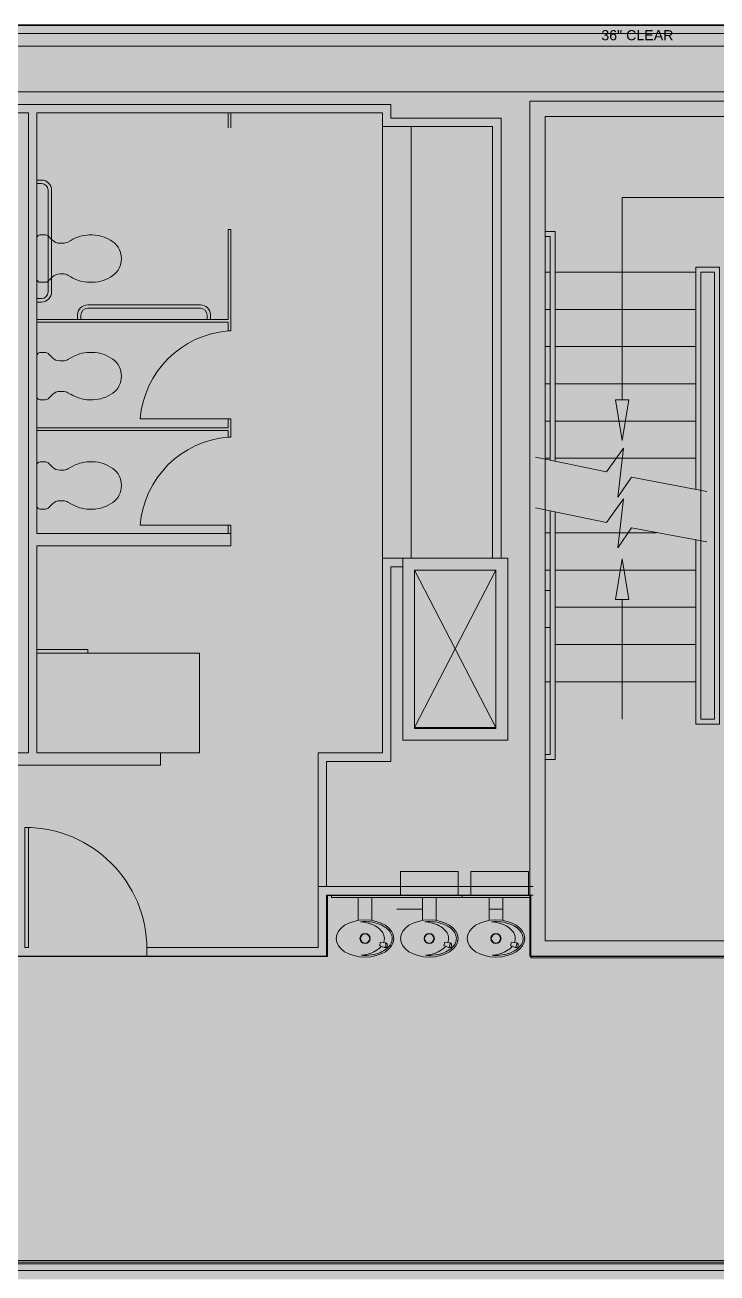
# Model space of a CAD drawing. Header units: inches. Extents: x 6512 to 15357, y -630 to 1499.
# Drawn here: x 14378.2 to 14582.5, y -143.3 to 225.3 of the extents above; entities that cross this region are included whole.
import ezdxf

# ---------------------------------------------------------------- set-up
doc = ezdxf.new("R2010")
doc.units = ezdxf.units.IN
doc.header["$MEASUREMENT"] = 0
for name, color, linetype, lineweight in [('A-CLNG', 13, 'Continuous', 18), ('A-DETL-GENF', 92, 'Continuous', 18), ('A-DETL-THIN', 151, 'Continuous', 9), ('P-SANR-FIXT', 6, 'Continuous', 18)]:
    doc.layers.add(name, color=color, linetype=linetype, lineweight=lineweight)
doc.styles.add('Arial', font='arial.ttf', dxfattribs={"height": 3})

# ---------------------------------------------------------------- blocks, each defined once
blk = doc.blocks.new('2941 Fairview Park_Clean for Revit_dwg-4584220-3RD FLOOR RCP - NEW')
at = {"layer": 'P-SANR-FIXT', "lineweight": 9}
for points in [[(14554.48, 102.53), (14552.48, 114.53), (14556.48, 114.53)], [(14554.48, 102.53), (14552.48, 114.53), (14556.48, 114.53)], [(14552.48, 55.62), (14554.48, 67.62), (14556.48, 55.62)], [(14552.48, 55.62), (14554.48, 67.62), (14556.48, 55.62)]]:
    blk.add_hatch(color=256, dxfattribs=at).paths.add_polyline_path(points, flags=0)
for p, q in [((14554.48, 102.53), (14552.48, 114.53)), ((14552.48, 114.53), (14556.48, 114.53)), ((14554.48, 102.53), (14552.48, 114.53)), ((14552.48, 114.53), (14556.48, 114.53)), ((14556.48, 114.53), (14554.48, 102.53)), ((14556.48, 114.53), (14554.48, 102.53)), ((14552.48, 55.62), (14554.48, 67.62)), ((14552.48, 55.62), (14554.48, 67.62)), ((14554.48, 67.62), (14556.48, 55.62)), ((14554.48, 67.62), (14556.48, 55.62)), ((14556.48, 55.62), (14552.48, 55.62)), ((14556.48, 55.62), (14552.48, 55.62))]:
    blk.add_line(p, q, dxfattribs=at)
at = {"layer": 'P-SANR-FIXT', "lineweight": 9, "flags": 128}
for points in [[(14104.73, 165.28), (14104.73, 196.3), (14199.73, 196.3), (14199.73, -15.7), (14104.73, -15.7), (14104.73, 15.28), (14101.23, 15.28), (14101.23, 57.28), (14101.23, 123.28), (14104.73, 123.28), (14101.23, 123.28), (14101.23, 165.28), (14104.73, 165.28), (14101.23, 165.28), (14101.23, 199.8), (14203.23, 199.8), (14101.23, 199.8), (14101.23, 225.3), (14137.23, 225.3), (14137.23, 199.8), (14137.23, 225.3), (14101.23, 225.3), (14854.23, 225.3)], [(14854.23, -49.7), (14527.23, -49.7), (14527.23, -31.7), (14467.23, -31.7), (14467.23, -49.7), (14101.23, -49.7), (14101.23, 225.3), (14854.23, 225.3)], [(14854.23, -49.7), (14527.23, -49.7), (14527.23, -31.7), (14467.23, -31.7), (14467.23, -49.7), (14101.23, -49.7), (14101.23, 225.3), (14101.23, 199.8), (14101.23, 165.28), (14101.23, 123.28), (14101.23, 57.28), (14101.23, 15.28), (14101.23, -19.2), (14101.23, -49.7), (14307.21, -49.7), (14307.21, -47.2), (14253.73, -47.2), (14253.73, -40.7), (14256.23, -40.7), (14256.23, -39.7), (14286.23, -39.7), (14286.23, -40.7), (14256.23, -40.7), (14256.23, -47.2)], [(14520.73, 67.8), (14520.73, 14.05), (14489.72, 14.05), (14489.72, 67.8), (14520.73, 67.8), (14489.72, 67.8), (14483.72, 67.8)], [(14483.72, 67.8), (14489.72, 67.8), (14489.72, 14.05), (14520.73, 14.05), (14520.73, 67.8)], [(14378.21, -47.2), (14379.21, -47.2), (14379.21, -11.7), (14378.21, -11.7), (14378.21, -47.2), (14378.21, -11.7), (14379.21, -11.7), (14379.21, -47.2), (14378.21, -47.2)], [(14373.23, 6.67), (14418.23, 6.67), (14373.23, 6.67)]]:
    blk.add_lwpolyline(points, dxfattribs=at)
for points in [[(14632.23, 201.8), (14632.23, -49.7), (14654.23, -49.7), (14654.23, 225.3), (14141.85, 225.3), (14141.85, 199.8), (14141.85, 225.3), (14654.23, 225.3), (14827.23, 225.3), (14654.23, 225.3), (14654.23, -49.7), (14632.23, -49.7), (14621.73, -49.7), (14621.73, -45.2), (14620.73, -45.2), (14620.73, -9.2), (14621.73, -9.2), (14621.73, -45.2), (14621.73, -49.7), (14632.23, -49.7)], [(14648.98, 222.8), (14141.85, 222.8)], [(14370.73, 219.05), (14631.23, 219.05)], [(14370.73, 205.55), (14631.23, 205.55)], [(14627.73, 198.3), (14531.73, 198.3), (14531.73, -45.2), (14585.73, -45.2), (14585.73, -49.7), (14527.23, -49.7), (14527.23, 202.8), (14631.23, 202.8), (14527.23, 202.8), (14527.23, -49.7), (14585.73, -49.7), (14585.73, -45.2), (14531.73, -45.2), (14531.73, 198.3)], [(14486.22, 197.8), (14486.22, 201.8), (14253.73, 201.8), (14253.73, 197.8), (14224.73, 197.8), (14224.73, 48.8), (14253.73, 48.8), (14253.73, 32.78), (14222.23, 32.78), (14222.23, -47.2), (14202.23, -47.2), (14202.23, -19.2), (14202.23, -47.2), (14222.23, -47.2), (14222.23, 32.78), (14253.73, 32.78), (14253.73, 48.8), (14224.73, 48.8), (14224.73, 197.8), (14253.73, 197.8), (14253.73, 201.8), (14486.22, 201.8)], [(14364.23, 199.3), (14379.23, 199.3), (14379.23, 10.3), (14364.23, 10.3), (14364.23, 199.3), (14364.23, 10.3), (14379.23, 10.3), (14379.23, 199.3)], [(14381.73, 199.3), (14483.72, 199.3), (14381.73, 199.3), (14381.73, 75.05), (14438.97, 75.05), (14438.97, 71.42), (14438.97, 75.05), (14381.73, 75.05)], [(14438.22, 199.3), (14438.22, 194.92)], [(14438.97, 199.3), (14438.97, 194.92)], [(14483.72, 199.3), (14483.72, 195.3), (14516.23, 195.3), (14516.23, 67.8), (14516.23, 195.3), (14483.72, 195.3)], [(14518.73, 197.8), (14518.73, 67.8), (14518.73, 197.8), (14486.22, 197.8)], [(14483.72, 10.3), (14464.73, 10.3), (14464.73, -47.2), (14414.21, -47.2), (14414.21, -49.7), (14414.21, -47.2), (14464.73, -47.2), (14464.73, 10.3), (14483.72, 10.3), (14483.72, 67.8), (14483.72, 195.3), (14483.72, 67.8)], [(14492.22, 67.8), (14492.22, 195.3)], [(14383.05, 179.47), (14381.72, 179.47), (14381.72, 178.47), (14383.05, 178.47), (14381.72, 178.47), (14381.72, 179.47)], [(14385.05, 176.47), (14385.05, 146.47)], [(14386.05, 146.47), (14386.05, 176.47)], [(14604.28, 174.3), (14554.48, 174.3), (14554.48, 114.53), (14554.48, 174.3)], [(14438.97, 164.92), (14438.22, 164.92), (14438.22, 138.3), (14381.72, 138.3), (14438.22, 138.3), (14438.22, 164.92), (14438.97, 164.92), (14438.97, 134.92), (14438.22, 134.92), (14438.97, 134.92)], [(14381.72, 150.29), (14381.72, 162.31)], [(14384.31, 163.29), (14382.72, 163.29)], [(14386.33, 161.68), (14385.02, 162.99)], [(14534.73, 164.3), (14534.73, 96.45), (14534.73, 164.3), (14531.73, 164.3)], [(14533.23, 162.8), (14533.23, 96.76), (14533.23, 162.8), (14531.73, 162.8)], [(14389.41, 160.81), (14388.45, 160.81)], [(14390.86, 161.18), (14391.77, 161.68)], [(14389.41, 151.77), (14388.45, 151.77)], [(14390.86, 151.39), (14391.77, 150.89)], [(14533.23, 152.3), (14531.73, 152.3)], [(14576.23, 152.3), (14534.73, 152.3)], [(14583.23, 18.8), (14583.23, 153.8), (14576.23, 153.8), (14576.23, 88.23), (14576.23, 153.8), (14583.23, 153.8), (14583.23, 18.8), (14576.23, 18.8), (14576.23, 73.27), (14576.23, 18.8)], [(14581.73, 20.3), (14581.73, 152.3), (14577.73, 152.3), (14577.73, 20.3), (14581.73, 20.3), (14581.73, 152.3), (14577.73, 152.3), (14577.73, 20.3)], [(14384.31, 149.29), (14382.72, 149.29)], [(14386.33, 150.89), (14385.02, 149.58)], [(14383.05, 144.47), (14381.72, 144.47), (14381.72, 143.47), (14383.05, 143.47), (14381.72, 143.47), (14381.72, 144.47)], [(14396.72, 142.62), (14429.97, 142.62)], [(14429.97, 141.62), (14396.72, 141.62)], [(14533.23, 141.3), (14531.73, 141.3)], [(14576.23, 141.3), (14534.73, 141.3)], [(14438.22, 134.92), (14438.22, 137.55), (14381.72, 137.55), (14438.22, 137.55)], [(14394.72, 139.62), (14394.72, 138.3), (14393.72, 138.3), (14393.72, 139.62), (14393.72, 138.3), (14394.72, 138.3)], [(14432.97, 139.62), (14432.97, 138.3), (14431.97, 138.3), (14431.97, 139.62), (14431.97, 138.3), (14432.97, 138.3)], [(14533.23, 130.3), (14531.73, 130.3)], [(14576.23, 130.3), (14534.73, 130.3)], [(14381.72, 115.58), (14381.72, 127.6)], [(14384.31, 128.58), (14382.72, 128.58)], [(14386.33, 126.97), (14385.02, 128.28)], [(14389.41, 126.1), (14388.45, 126.1)], [(14390.86, 126.47), (14391.77, 126.97)], [(14533.23, 119.3), (14531.73, 119.3)], [(14576.23, 119.3), (14534.73, 119.3)], [(14384.31, 114.58), (14382.72, 114.58)], [(14386.33, 116.18), (14385.02, 114.87)], [(14389.41, 117.06), (14388.45, 117.06)], [(14390.86, 116.68), (14391.77, 116.18)], [(14438.22, 106.3), (14438.22, 108.92), (14438.22, 106.3), (14381.72, 106.3)], [(14438.97, 103.55), (14438.22, 103.55), (14438.97, 103.55), (14438.97, 108.92), (14412.22, 108.92), (14438.97, 108.92)], [(14533.23, 108.3), (14531.73, 108.3)], [(14576.23, 108.3), (14534.73, 108.3)], [(14438.22, 103.55), (14438.22, 105.55), (14381.72, 105.55), (14438.22, 105.55)], [(14557.27, 91.76), (14553.19, 85.85), (14554.86, 100.26), (14549.81, 93.31), (14528.9, 97.66), (14549.81, 93.31), (14554.86, 100.26), (14553.19, 85.85)], [(14384.31, 96.28), (14382.72, 96.28)], [(14386.33, 94.68), (14385.02, 95.99)], [(14533.23, 97.3), (14531.73, 97.3)], [(14576.23, 97.3), (14534.73, 97.3)], [(14381.72, 83.29), (14381.72, 95.3)], [(14389.41, 93.8), (14388.45, 93.8)], [(14390.86, 94.18), (14391.77, 94.68)], [(14579.51, 87.55), (14557.27, 91.76)], [(14557.27, 76.8), (14553.19, 70.9), (14554.86, 85.31), (14549.81, 78.36), (14528.9, 82.71), (14549.81, 78.36), (14554.86, 85.31), (14553.19, 70.9)], [(14384.31, 82.29), (14382.72, 82.29)], [(14386.33, 83.89), (14385.02, 82.58)], [(14389.41, 84.77), (14388.45, 84.77)], [(14390.86, 84.39), (14391.77, 83.89)], [(14533.23, 9.8), (14531.73, 9.8), (14533.23, 9.8), (14533.23, 81.81)], [(14534.73, 8.3), (14531.73, 8.3), (14534.73, 8.3), (14534.73, 81.5)], [(14412.22, 77.55), (14438.97, 77.55), (14438.97, 73.55), (14438.97, 77.55)], [(14438.22, 75.05), (14438.22, 77.55)], [(14533.23, 75.3), (14531.73, 75.3)], [(14564.51, 75.3), (14534.73, 75.3)], [(14579.51, 72.59), (14557.27, 76.8)], [(14418.23, 6.67), (14418.23, 10.3), (14381.73, 10.3), (14381.73, 39.8), (14429.73, 39.8), (14429.73, 10.3), (14381.73, 10.3), (14381.73, 71.42), (14438.97, 71.42), (14381.73, 71.42), (14381.73, 10.3), (14429.73, 10.3), (14429.73, 39.8), (14381.73, 39.8), (14381.73, 10.3), (14418.23, 10.3)], [(14486.22, 7.8), (14467.23, 7.8), (14467.23, -29.2), (14467.23, 7.8), (14486.22, 7.8), (14486.22, 65.3), (14489.72, 65.3), (14486.22, 65.3)], [(14493.22, 17.8), (14517.23, 17.8), (14493.22, 64.3), (14517.23, 64.3), (14493.22, 17.8), (14517.23, 17.8), (14493.22, 64.3), (14493.22, 17.55), (14517.23, 17.55), (14493.22, 17.55), (14493.22, 64.3), (14517.23, 64.3), (14517.23, 17.55), (14517.23, 64.3)], [(14533.23, 64.3), (14531.73, 64.3)], [(14576.23, 64.3), (14534.73, 64.3)], [(14533.23, 58.3), (14531.73, 58.3)], [(14554.48, 20.3), (14554.48, 55.62)], [(14576.23, 53.3), (14534.73, 53.3)], [(14533.23, 47.3), (14531.73, 47.3)], [(14381.73, 40.8), (14396.72, 40.8)], [(14396.72, 40.8), (14396.72, 39.8), (14381.73, 39.8), (14396.72, 39.8)], [(14576.23, 42.3), (14534.73, 42.3)], [(14533.23, 31.3), (14531.73, 31.3)], [(14576.23, 31.3), (14534.73, 31.3)], [(14489.04, -31.7), (14506.04, -31.7), (14506.04, -24.7), (14489.04, -24.7), (14489.04, -31.7), (14506.04, -31.7), (14506.04, -24.7), (14489.04, -24.7)], [(14509.85, -31.7), (14526.85, -31.7), (14526.85, -24.7), (14509.85, -24.7), (14509.85, -31.7), (14526.85, -31.7), (14526.85, -24.7), (14509.85, -24.7)], [(14464.73, -29.2), (14528.23, -29.2)], [(14467.23, -31.7), (14528.23, -31.7), (14467.23, -31.7), (14467.23, -49.7), (14414.21, -49.7), (14467.23, -49.7)], [(14507.23, -31.7), (14507.23, -32.45), (14527.23, -32.45), (14527.23, -31.7), (14527.23, -32.45), (14507.23, -32.45), (14468.73, -32.45), (14468.73, -31.7), (14468.73, -32.45), (14507.23, -32.45)], [(14476.58, -39.17), (14476.58, -32.45)], [(14480.58, -39.17), (14480.58, -32.45)], [(14495.54, -39.17), (14495.54, -32.45)], [(14499.54, -39.17), (14499.54, -32.45)], [(14515.23, -39.17), (14515.23, -32.45)], [(14519.23, -39.17), (14519.23, -32.45)], [(14495.37, -35.89), (14487.98, -35.89)], [(14515.23, -35.81), (14519.23, -35.81)], [(14484.78, -46.08), (14484.66, -45.78), (14483.15, -45.58), (14482.86, -46.54), (14484.22, -47.22), (14484.48, -47.04)], [(14483.15, -45.58), (14484.66, -45.78), (14484.78, -46.08), (14484.48, -47.04), (14484.22, -47.22), (14482.86, -46.54)], [(14502.11, -45.58), (14501.82, -46.54), (14503.18, -47.22), (14503.44, -47.04), (14503.74, -46.08), (14503.62, -45.78), (14502.11, -45.58), (14501.82, -46.54), (14503.18, -47.22), (14503.44, -47.04), (14503.74, -46.08), (14503.62, -45.78)], [(14521.8, -45.58), (14521.5, -46.54), (14522.86, -47.22), (14523.13, -47.04), (14523.42, -46.08), (14523.3, -45.78), (14521.8, -45.58), (14523.3, -45.78), (14523.42, -46.08), (14523.13, -47.04), (14522.86, -47.22), (14521.5, -46.54)], [(14910.23, -49.7), (14910.23, -140.58), (13640.73, -140.58), (14910.23, -140.58)], [(14912.23, -49.7), (14912.23, -142.58), (13640.73, -142.58), (14912.23, -142.58)], [(14909.73, -49.7), (14909.73, -140.08), (13640.73, -140.08), (14909.73, -140.08)], [(14909.23, -139.58), (13649.73, -139.58), (14909.23, -139.58), (14909.23, -49.7)]]:
    blk.add_lwpolyline(points, close=True, dxfattribs=at)
at = {"layer": 'P-SANR-FIXT', "lineweight": 9}
for centre, radius in [((14478.58, -44.52), 1.5), ((14478.58, -44.52), 1.5), ((14478.58, -44.52), 1.38), ((14478.58, -44.52), 1.38), ((14497.54, -44.52), 1.5), ((14497.54, -44.52), 1.5), ((14497.54, -44.52), 1.37), ((14497.54, -44.52), 1.37), ((14517.23, -44.52), 1.5), ((14517.23, -44.52), 1.5), ((14517.23, -44.52), 1.37), ((14517.23, -44.52), 1.37)]:
    blk.add_circle(centre, radius, dxfattribs=at)
for centre, radius, start, end in [((14383.05, 176.47), 3, 0, 90), ((14383.05, 176.47), 3, 0, 90), ((14383.05, 176.47), 2, 360, 90), ((14383.05, 176.47), 2, 360, 90), ((14382.72, 162.29), 1, 90, 180), ((14382.72, 162.29), 1, 90, 180), ((14384.31, 162.29), 1, 45, 90), ((14384.31, 162.29), 1, 45, 90), ((14397.42, 152.54), 10.75, 91.3322, 121.8858), ((14397.42, 152.54), 10.75, 91.3322, 121.8858), ((14397.67, -68.17), 231.46, 89.8762, 90.1238), ((14397.67, -68.17), 231.46, 89.8762, 90.1238), ((14397.92, 152.54), 10.75, 54.4623, 88.6678), ((14397.92, 152.54), 10.75, 54.4623, 88.6678), ((14388.45, 163.81), 3, 225, 270), ((14388.45, 163.81), 3, 225, 270), ((14389.41, 163.81), 3, 270, 299.0617), ((14389.41, 163.81), 3, 270, 299.0617), ((14400.59, 156.37), 6.08, 359.2152, 53.9149), ((14400.59, 156.37), 6.08, 359.2152, 53.9149), ((14400.59, 156.21), 6.08, 306.0851, 0.7848), ((14400.59, 156.21), 6.08, 306.0851, 0.7848), ((14388.45, 148.77), 3, 90, 135), ((14388.45, 148.77), 3, 90, 135), ((14389.41, 148.77), 3, 60.9383, 90), ((14389.41, 148.77), 3, 60.9383, 90), ((14397.92, 160.04), 10.75, 271.3322, 305.5377), ((14397.92, 160.04), 10.75, 271.3322, 305.5377), ((14382.72, 150.29), 1, 180, 270), ((14382.72, 150.29), 1, 180, 270), ((14384.31, 150.29), 1, 270, 315), ((14384.31, 150.29), 1, 270, 315), ((14397.42, 160.04), 10.75, 238.1142, 268.6678), ((14397.42, 160.04), 10.75, 238.1142, 268.6678), ((14397.67, 380.75), 231.46, 269.8762, 270.1238), ((14397.67, 380.75), 231.46, 269.8762, 270.1238), ((14383.05, 146.47), 2, 270, 0), ((14383.05, 146.47), 3, 270, 0), ((14383.05, 146.47), 2, 270, 0), ((14383.05, 146.47), 3, 270, 0), ((14396.72, 139.62), 3, 90, 180), ((14396.72, 139.62), 3, 90, 180), ((14396.72, 139.62), 2, 90, 180), ((14396.72, 139.62), 2, 90, 180), ((14429.97, 139.62), 3, 0, 90), ((14429.97, 139.62), 3, 0, 90), ((14429.97, 139.62), 2, 0, 90), ((14429.97, 139.62), 2, 0, 90), ((14440.42, 106.73), 28.28, 94.4494, 175.5506), ((14440.42, 106.73), 28.28, 94.4494, 175.5506), ((14382.72, 127.58), 1, 90, 180), ((14382.72, 127.58), 1, 90, 180), ((14384.31, 127.58), 1, 45, 90), ((14384.31, 127.58), 1, 45, 90), ((14388.45, 129.1), 3, 225, 270), ((14388.45, 129.1), 3, 225, 270), ((14389.41, 129.1), 3, 270, 299.0617), ((14389.41, 129.1), 3, 270, 299.0617), ((14397.42, 117.83), 10.75, 91.3322, 121.8858), ((14397.42, 117.83), 10.75, 91.3322, 121.8858), ((14397.67, -102.88), 231.46, 89.8762, 90.1238), ((14397.67, -102.88), 231.46, 89.8762, 90.1238), ((14397.92, 117.83), 10.75, 54.4623, 88.6678), ((14397.92, 117.83), 10.75, 54.4623, 88.6678), ((14400.59, 121.66), 6.08, 359.2152, 53.9149), ((14400.59, 121.66), 6.08, 359.2152, 53.9149), ((14400.59, 121.5), 6.08, 306.0851, 0.7848), ((14400.59, 121.5), 6.08, 306.0851, 0.7848), ((14382.72, 115.58), 1, 180, 270), ((14382.72, 115.58), 1, 180, 270), ((14384.31, 115.58), 1, 270, 315), ((14384.31, 115.58), 1, 270, 315), ((14388.45, 114.06), 3, 90, 135), ((14388.45, 114.06), 3, 90, 135), ((14389.41, 114.06), 3, 60.9383, 90), ((14389.41, 114.06), 3, 60.9383, 90), ((14397.42, 125.33), 10.75, 238.1142, 268.6678), ((14397.42, 125.33), 10.75, 238.1142, 268.6678), ((14397.67, 346.04), 231.46, 269.8762, 270.1238), ((14397.67, 346.04), 231.46, 269.8762, 270.1238), ((14397.92, 125.33), 10.75, 271.3322, 305.5377), ((14397.92, 125.33), 10.75, 271.3322, 305.5377), ((14440.42, 75.35), 28.28, 94.4494, 175.5506), ((14440.42, 75.35), 28.28, 94.4494, 175.5506), ((14382.72, 95.28), 1, 90, 180), ((14382.72, 95.28), 1, 90, 180), ((14384.31, 95.28), 1, 45, 90), ((14384.31, 95.28), 1, 45, 90), ((14397.42, 85.53), 10.75, 91.3322, 121.8858), ((14397.42, 85.53), 10.75, 91.3322, 121.8858), ((14397.67, -135.17), 231.46, 89.8762, 90.1238), ((14397.67, -135.17), 231.46, 89.8762, 90.1238), ((14397.92, 85.53), 10.75, 54.4623, 88.6678), ((14397.92, 85.53), 10.75, 54.4623, 88.6678), ((14388.45, 96.8), 3, 225, 270), ((14388.45, 96.8), 3, 225, 270), ((14389.41, 96.8), 3, 270, 299.0617), ((14389.41, 96.8), 3, 270, 299.0617), ((14400.59, 89.37), 6.08, 359.2152, 53.9149), ((14400.59, 89.37), 6.08, 359.2152, 53.9149), ((14400.59, 89.2), 6.08, 306.0851, 0.7848), ((14400.59, 89.2), 6.08, 306.0851, 0.7848), ((14382.72, 83.29), 1, 180, 270), ((14382.72, 83.29), 1, 180, 270), ((14384.31, 83.29), 1, 270, 315), ((14384.31, 83.29), 1, 270, 315), ((14388.45, 81.77), 3, 90, 135), ((14388.45, 81.77), 3, 90, 135), ((14389.41, 81.77), 3, 60.9383, 90), ((14389.41, 81.77), 3, 60.9383, 90), ((14397.42, 93.03), 10.75, 238.1142, 268.6678), ((14397.42, 93.03), 10.75, 238.1142, 268.6678), ((14397.67, 313.74), 231.46, 269.8762, 270.1238), ((14397.67, 313.74), 231.46, 269.8762, 270.1238), ((14397.92, 93.03), 10.75, 271.3322, 305.5377), ((14397.92, 93.03), 10.75, 271.3322, 305.5377), ((14378.21, -47.7), 36, 0, 90), ((14378.21, -47.7), 36, 0, 90), ((14484.44, -46.5), 0.75, 252.9101, 72.9078), ((14484.44, -46.5), 0.75, 252.9101, 72.9078), ((14503.4, -46.5), 0.75, 252.9101, 72.9078), ((14503.4, -46.5), 0.75, 252.9101, 72.9078), ((14523.08, -46.5), 0.75, 252.9101, 72.9078), ((14523.08, -46.5), 0.75, 252.9101, 72.9078)]:
    blk.add_arc(centre, radius, start, end, dxfattribs=at)
for centre in [(14478.58, -44.52), (14478.58, -44.52), (14497.54, -44.52), (14497.54, -44.52), (14517.23, -44.52), (14517.23, -44.52)]:
    blk.add_ellipse(centre, major_axis=(8.5, 0), ratio=0.647059, dxfattribs=at)
for points, knots in [([(14484.05, -45.7), (14484.16, -45.43), (14484.23, -45.15), (14484.32, -44.34), (14484.24, -43.8), (14483.79, -42.74), (14483.41, -42.22), (14482.4, -41.28), (14481.75, -40.86), (14480.26, -40.17), (14479.42, -39.9), (14478.1, -39.66), (14477.67, -39.6), (14477.24, -39.57)], [2.894036, 2.894036, 2.894036, 2.894036, 3.069532, 3.069532, 3.410592, 3.410592, 3.751651, 3.751651, 4.09271, 4.09271, 4.433769, 4.433769, 4.594864, 4.594864, 4.594864, 4.594864]), ([(14484.05, -45.7), (14484.16, -45.43), (14484.23, -45.15), (14484.32, -44.34), (14484.24, -43.8), (14483.79, -42.74), (14483.41, -42.22), (14482.4, -41.28), (14481.75, -40.86), (14480.26, -40.17), (14479.42, -39.9), (14478.1, -39.66), (14477.67, -39.6), (14477.24, -39.57)], [2.894036, 2.894036, 2.894036, 2.894036, 3.069532, 3.069532, 3.410592, 3.410592, 3.751651, 3.751651, 4.09271, 4.09271, 4.433769, 4.433769, 4.594864, 4.594864, 4.594864, 4.594864]), ([(14477.52, -49.47), (14478.23, -49.53), (14478.96, -49.53), (14480.6, -49.39), (14481.5, -49.21), (14483.14, -48.66), (14483.88, -48.3), (14485.11, -47.45), (14485.61, -46.96), (14486.3, -45.93), (14486.5, -45.4), (14486.62, -44.32), (14486.54, -43.78), (14486.09, -42.72), (14485.72, -42.21), (14484.7, -41.26), (14484.05, -40.84), (14482.56, -40.15), (14481.72, -39.89), (14479.94, -39.56), (14479, -39.49), (14477.83, -39.54), (14477.58, -39.56), (14477.34, -39.58)], [1.440314, 1.440314, 1.440314, 1.440314, 1.705296, 1.705296, 2.046355, 2.046355, 2.387414, 2.387414, 2.728473, 2.728473, 3.069532, 3.069532, 3.410592, 3.410592, 3.751651, 3.751651, 4.09271, 4.09271, 4.433769, 4.433769, 4.774828, 4.774828, 4.864784, 4.864784, 4.864784, 4.864784]), ([(14477.52, -49.47), (14478.23, -49.53), (14478.96, -49.53), (14480.6, -49.39), (14481.5, -49.21), (14483.14, -48.66), (14483.88, -48.3), (14485.11, -47.45), (14485.61, -46.96), (14486.3, -45.93), (14486.5, -45.4), (14486.62, -44.32), (14486.54, -43.78), (14486.09, -42.72), (14485.72, -42.21), (14484.7, -41.26), (14484.05, -40.84), (14482.56, -40.15), (14481.72, -39.89), (14479.94, -39.56), (14479, -39.49), (14477.83, -39.54), (14477.58, -39.56), (14477.34, -39.58)], [1.440314, 1.440314, 1.440314, 1.440314, 1.705296, 1.705296, 2.046355, 2.046355, 2.387414, 2.387414, 2.728473, 2.728473, 3.069532, 3.069532, 3.410592, 3.410592, 3.751651, 3.751651, 4.09271, 4.09271, 4.433769, 4.433769, 4.774828, 4.774828, 4.864784, 4.864784, 4.864784, 4.864784]), ([(14503.01, -45.7), (14503.12, -45.43), (14503.19, -45.15), (14503.28, -44.34), (14503.2, -43.8), (14502.75, -42.74), (14502.38, -42.22), (14501.36, -41.28), (14500.71, -40.86), (14499.22, -40.17), (14498.38, -39.9), (14497.07, -39.66), (14496.63, -39.6), (14496.2, -39.57)], [2.894036, 2.894036, 2.894036, 2.894036, 3.069532, 3.069532, 3.410592, 3.410592, 3.751651, 3.751651, 4.09271, 4.09271, 4.433769, 4.433769, 4.594864, 4.594864, 4.594864, 4.594864]), ([(14503.01, -45.7), (14503.12, -45.43), (14503.19, -45.15), (14503.28, -44.34), (14503.2, -43.8), (14502.75, -42.74), (14502.38, -42.22), (14501.36, -41.28), (14500.71, -40.86), (14499.22, -40.17), (14498.38, -39.9), (14497.07, -39.66), (14496.63, -39.6), (14496.2, -39.57)], [2.894036, 2.894036, 2.894036, 2.894036, 3.069532, 3.069532, 3.410592, 3.410592, 3.751651, 3.751651, 4.09271, 4.09271, 4.433769, 4.433769, 4.594864, 4.594864, 4.594864, 4.594864]), ([(14496.48, -49.47), (14497.2, -49.53), (14497.93, -49.53), (14499.56, -49.39), (14500.46, -49.21), (14502.1, -48.66), (14502.84, -48.3), (14504.07, -47.45), (14504.57, -46.96), (14505.26, -45.93), (14505.47, -45.4), (14505.59, -44.32), (14505.5, -43.78), (14505.05, -42.72), (14504.68, -42.21), (14503.66, -41.26), (14503.02, -40.84), (14501.53, -40.15), (14500.68, -39.89), (14498.9, -39.56), (14497.96, -39.49), (14496.79, -39.54), (14496.55, -39.56), (14496.3, -39.58)], [1.440314, 1.440314, 1.440314, 1.440314, 1.705296, 1.705296, 2.046355, 2.046355, 2.387414, 2.387414, 2.728473, 2.728473, 3.069532, 3.069532, 3.410592, 3.410592, 3.751651, 3.751651, 4.09271, 4.09271, 4.433769, 4.433769, 4.774828, 4.774828, 4.864784, 4.864784, 4.864784, 4.864784]), ([(14496.48, -49.47), (14497.2, -49.53), (14497.93, -49.53), (14499.56, -49.39), (14500.46, -49.21), (14502.1, -48.66), (14502.84, -48.3), (14504.07, -47.45), (14504.57, -46.96), (14505.26, -45.93), (14505.47, -45.4), (14505.59, -44.32), (14505.5, -43.78), (14505.05, -42.72), (14504.68, -42.21), (14503.66, -41.26), (14503.02, -40.84), (14501.53, -40.15), (14500.68, -39.89), (14498.9, -39.56), (14497.96, -39.49), (14496.79, -39.54), (14496.55, -39.56), (14496.3, -39.58)], [1.440314, 1.440314, 1.440314, 1.440314, 1.705296, 1.705296, 2.046355, 2.046355, 2.387414, 2.387414, 2.728473, 2.728473, 3.069532, 3.069532, 3.410592, 3.410592, 3.751651, 3.751651, 4.09271, 4.09271, 4.433769, 4.433769, 4.774828, 4.774828, 4.864784, 4.864784, 4.864784, 4.864784]), ([(14522.7, -45.7), (14522.81, -45.43), (14522.87, -45.15), (14522.96, -44.34), (14522.88, -43.8), (14522.43, -42.74), (14522.06, -42.22), (14521.04, -41.28), (14520.4, -40.86), (14518.91, -40.17), (14518.06, -39.9), (14516.75, -39.66), (14516.32, -39.6), (14515.88, -39.57)], [2.894036, 2.894036, 2.894036, 2.894036, 3.069532, 3.069532, 3.410592, 3.410592, 3.751651, 3.751651, 4.09271, 4.09271, 4.433769, 4.433769, 4.594864, 4.594864, 4.594864, 4.594864]), ([(14522.7, -45.7), (14522.81, -45.43), (14522.87, -45.15), (14522.96, -44.34), (14522.88, -43.8), (14522.43, -42.74), (14522.06, -42.22), (14521.04, -41.28), (14520.4, -40.86), (14518.91, -40.17), (14518.06, -39.9), (14516.75, -39.66), (14516.32, -39.6), (14515.88, -39.57)], [2.894036, 2.894036, 2.894036, 2.894036, 3.069532, 3.069532, 3.410592, 3.410592, 3.751651, 3.751651, 4.09271, 4.09271, 4.433769, 4.433769, 4.594864, 4.594864, 4.594864, 4.594864]), ([(14516.16, -49.47), (14516.88, -49.53), (14517.61, -49.53), (14519.25, -49.39), (14520.14, -49.21), (14521.78, -48.66), (14522.52, -48.3), (14523.76, -47.45), (14524.25, -46.96), (14524.95, -45.93), (14525.15, -45.4), (14525.27, -44.32), (14525.19, -43.78), (14524.74, -42.72), (14524.36, -42.21), (14523.35, -41.26), (14522.7, -40.84), (14521.21, -40.15), (14520.37, -39.89), (14518.58, -39.56), (14517.65, -39.49), (14516.47, -39.54), (14516.23, -39.56), (14515.99, -39.58)], [1.440314, 1.440314, 1.440314, 1.440314, 1.705296, 1.705296, 2.046355, 2.046355, 2.387414, 2.387414, 2.728473, 2.728473, 3.069532, 3.069532, 3.410592, 3.410592, 3.751651, 3.751651, 4.09271, 4.09271, 4.433769, 4.433769, 4.774828, 4.774828, 4.864784, 4.864784, 4.864784, 4.864784]), ([(14516.16, -49.47), (14516.88, -49.53), (14517.61, -49.53), (14519.25, -49.39), (14520.14, -49.21), (14521.78, -48.66), (14522.52, -48.3), (14523.76, -47.45), (14524.25, -46.96), (14524.95, -45.93), (14525.15, -45.4), (14525.27, -44.32), (14525.19, -43.78), (14524.74, -42.72), (14524.36, -42.21), (14523.35, -41.26), (14522.7, -40.84), (14521.21, -40.15), (14520.37, -39.89), (14518.58, -39.56), (14517.65, -39.49), (14516.47, -39.54), (14516.23, -39.56), (14515.99, -39.58)], [1.440314, 1.440314, 1.440314, 1.440314, 1.705296, 1.705296, 2.046355, 2.046355, 2.387414, 2.387414, 2.728473, 2.728473, 3.069532, 3.069532, 3.410592, 3.410592, 3.751651, 3.751651, 4.09271, 4.09271, 4.433769, 4.433769, 4.774828, 4.774828, 4.864784, 4.864784, 4.864784, 4.864784]), ([(14477.43, -49.48), (14478.33, -49.4), (14479.21, -49.22), (14480.83, -48.68), (14481.57, -48.31), (14482.67, -47.56), (14483.07, -47.19), (14483.39, -46.8)], [1.7122774, 1.7122774, 1.7122774, 1.7122774, 2.0463549, 2.0463549, 2.3874141, 2.3874141, 2.6519388, 2.6519388, 2.6519388, 2.6519388]), ([(14477.43, -49.48), (14478.33, -49.4), (14479.21, -49.22), (14480.83, -48.68), (14481.57, -48.31), (14482.67, -47.56), (14483.07, -47.19), (14483.39, -46.8)], [1.7122774, 1.7122774, 1.7122774, 1.7122774, 2.0463549, 2.0463549, 2.3874141, 2.3874141, 2.6519388, 2.6519388, 2.6519388, 2.6519388]), ([(14496.39, -49.48), (14497.29, -49.4), (14498.17, -49.22), (14499.79, -48.68), (14500.53, -48.31), (14501.63, -47.56), (14502.04, -47.19), (14502.35, -46.8)], [1.7122774, 1.7122774, 1.7122774, 1.7122774, 2.0463549, 2.0463549, 2.3874141, 2.3874141, 2.6519388, 2.6519388, 2.6519388, 2.6519388]), ([(14496.39, -49.48), (14497.29, -49.4), (14498.17, -49.22), (14499.79, -48.68), (14500.53, -48.31), (14501.63, -47.56), (14502.04, -47.19), (14502.35, -46.8)], [1.7122774, 1.7122774, 1.7122774, 1.7122774, 2.0463549, 2.0463549, 2.3874141, 2.3874141, 2.6519388, 2.6519388, 2.6519388, 2.6519388]), ([(14516.08, -49.48), (14516.98, -49.4), (14517.85, -49.22), (14519.48, -48.68), (14520.22, -48.31), (14521.31, -47.56), (14521.72, -47.19), (14522.04, -46.8)], [1.7122774, 1.7122774, 1.7122774, 1.7122774, 2.0463549, 2.0463549, 2.3874141, 2.3874141, 2.6519388, 2.6519388, 2.6519388, 2.6519388]), ([(14516.08, -49.48), (14516.98, -49.4), (14517.85, -49.22), (14519.48, -48.68), (14520.22, -48.31), (14521.31, -47.56), (14521.72, -47.19), (14522.04, -46.8)], [1.7122774, 1.7122774, 1.7122774, 1.7122774, 2.0463549, 2.0463549, 2.3874141, 2.3874141, 2.6519388, 2.6519388, 2.6519388, 2.6519388])]:
    blk.add_open_spline(points, degree=3, knots=knots, dxfattribs=at)
at = {"color": 251, "lineweight": 9, "insert": (14548.33, 223.78), "char_height": 3, "width": 25.3289, "attachment_point": 1, "line_spacing_factor": 0.938532, "style": 'Arial'}
blk.add_mtext('36" CLEAR', dxfattribs=at)

msp = doc.modelspace()

# ---------------------------------------------------------------- hatches: boundary and pattern name
at = {"layer": 'A-DETL-GENF'}
for points in [[(14654.55, -49.83), (14854.55, -49.83), (14854.55, 225.17), (14101.55, 225.17), (14101.55, -49.83), (14467.55, -49.83), (14467.55, -31.83), (14527.55, -31.83), (14527.55, -49.83)], [(12714.38, -523.83), (13652.55, -523.83), (13652.55, -404.32), (13672.55, -404.32), (13672.55, -187.82), (13654.55, -187.82), (13654.55, -145.18), (14914.55, -145.18), (14914.55, -50.2), (14527.55, -50.2), (14527.55, -31.83), (14467.55, -31.83), (14467.55, -49.83), (13772.55, -49.83), (13772.55, -8.85), (13659.55, -8.85), (13659.55, -49.83), (12508.41, -49.83), (12505.64, -49.53), (12502.95, -48.82), (12500.4, -47.73), (12498.03, -46.26), (12495.91, -44.46), (12494.08, -42.37), (12492.58, -40.02), (12491.45, -37.48), (12490.7, -34.8), (12484.69, -34.8), (12487.16, -59.9), (12490.09, -84.96), (12493.47, -109.95), (12497.29, -134.88), (12501.56, -159.74), (12506.28, -184.52), (12511.45, -209.21), (12517.24, -234.54), (12523.1, -258.29), (12529.59, -282.66), (12536.52, -306.91), (12543.88, -331.04), (12551.67, -355.03), (12559.89, -378.87), (12568.55, -402.57), (12577.62, -426.1), (12587.12, -449.47), (12597.04, -472.66), (12608.38, -497.81), (12618.11, -518.49), (12619.32, -516.39), (12618.49, -513.62), (12618.11, -510.66), (12618.19, -507.86), (12618.74, -505.02), (12619.73, -502.31), (12621.15, -499.78), (12622.95, -497.52), (12625.09, -495.58), (12627.52, -494), (12630.16, -492.83), (12632.96, -492.1), (12635.84, -491.83), (12638.73, -492.02), (12641.54, -492.68), (12644.22, -493.77), (12646.69, -495.28), (12648.88, -497.17), (12650.74, -499.38), (12652.23, -501.86), (12653.29, -504.55), (12653.92, -507.37), (12654.08, -510.26), (12669.05, -510.26), (12669.05, -497.81), (12693.05, -497.81), (12693.05, -523.83), (12712.81, -523.83)]]:
    msp.add_hatch(color=10, dxfattribs=at).paths.add_polyline_path(points, flags=0)

# ---------------------------------------------------------------- linework, layer by layer
at = {"layer": 'A-CLNG', "lineweight": 13}
msp.add_line((14620.73, 225.3), (14266.22, 225.3), dxfattribs=at)
at = {"layer": 'A-DETL-THIN'}
for p, q in [((14654.55, 225.17), (14101.55, 225.17)), ((14467.55, -49.83), (14467.55, -31.83)), ((14467.55, -31.83), (14527.55, -31.83)), ((14527.55, -31.83), (14467.55, -31.83)), ((14467.55, -31.83), (14467.55, -49.83)), ((14527.55, -31.83), (14527.55, -49.83)), ((14527.55, -50.2), (14527.55, -31.83)), ((14467.55, -49.83), (13772.55, -49.83)), ((14101.55, -49.83), (14467.55, -49.83)), ((14527.55, -49.83), (14854.55, -49.83)), ((14914.55, -50.2), (14527.55, -50.2))]:
    msp.add_line(p, q, dxfattribs=at)

# ---------------------------------------------------------------- block references
at = {"color": 9, "lineweight": 9}
msp.add_blockref('2941 Fairview Park_Clean for Revit_dwg-4584220-3RD FLOOR RCP - NEW', (0, 0), dxfattribs=at)

doc.saveas('drawing.dxf')
